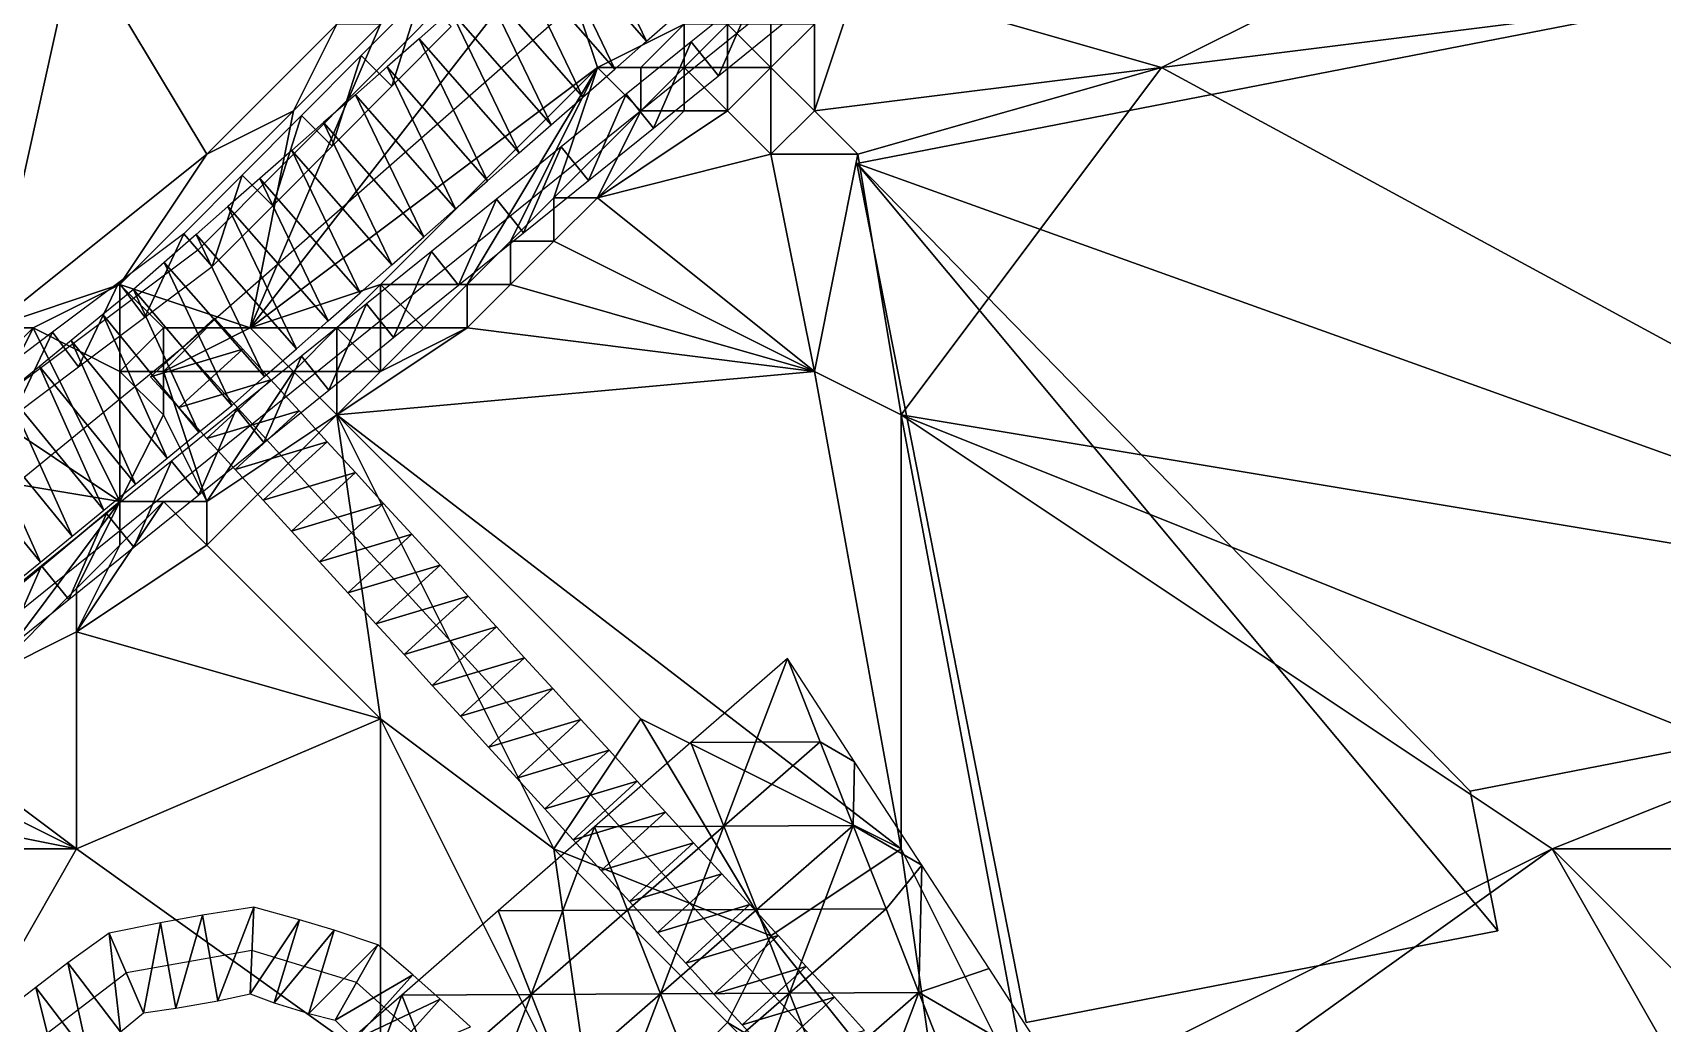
# Model space of a CAD drawing. Header units: metres. Extents: x -1103 to 901, y -902 to 905.
# Drawn here: x 58 to 133.1, y 412 to 457.6 of the extents above; entities that cross this region are included whole.
import ezdxf

# ---------------------------------------------------------------- set-up
doc = ezdxf.new("R2010")
doc.units = ezdxf.units.M
for name, color, linetype in [('OSM_BUILDING_FOOTPRINTS', 7, 'CONTINUOUS'), ('OSM_BUILDING_ROOFS', 1, 'CONTINUOUS'), ('OSM_BUILDING_WALLS', 8, 'CONTINUOUS'), ('OSM_PARKING', 8, 'CONTINUOUS'), ('OSM_ROAD_AXES', 2, 'CONTINUOUS'), ('OSM_ROAD_SURFACE', 9, 'CONTINUOUS'), ('OSM_TERRAIN', 3, 'CONTINUOUS'), ('OSM_WATER_SURFACE', 5, 'CONTINUOUS'), ('OSM_WATERWAYS', 5, 'CONTINUOUS')]:
    doc.layers.add(name, color=color, linetype=linetype)

msp = doc.modelspace()

# ---------------------------------------------------------------- linework, layer by layer
at = {"layer": 'OSM_BUILDING_FOOTPRINTS'}
msp.add_polyline3d([(151.581, 462.398, 5.819), (158.114, 429.266, 5.819), (124.223, 422.663, 5.819), (125.494, 416.227, 5.819), (103.762, 412.003, 5.819), (95.958, 451.572, 5.819), (151.581, 462.398, 5.819)], close=True, dxfattribs=at)
at = {"layer": 'OSM_BUILDING_ROOFS'}
for points in [[(158.114, 429.266, 15.819), (151.581, 462.398, 15.819), (95.958, 451.572, 15.819)], [(95.958, 451.572, 15.819), (103.762, 412.003, 15.819), (125.494, 416.227, 15.819)], [(95.958, 451.572, 15.819), (125.494, 416.227, 15.819), (124.223, 422.663, 15.819)], [(95.958, 451.572, 15.819), (124.223, 422.663, 15.819), (158.114, 429.266, 15.819)]]:
    msp.add_3dface(points, dxfattribs=at)
at = {"layer": 'OSM_BUILDING_WALLS'}
for points in [[(151.581, 462.398, 5.819), (95.958, 451.572, 5.819), (95.958, 451.572, 15.819)], [(151.581, 462.398, 5.819), (95.958, 451.572, 15.819), (151.581, 462.398, 15.819)], [(95.958, 451.572, 5.819), (103.762, 412.003, 5.819), (103.762, 412.003, 15.819)], [(95.958, 451.572, 5.819), (103.762, 412.003, 15.819), (95.958, 451.572, 15.819)], [(124.223, 422.663, 5.819), (158.114, 429.266, 5.819), (158.114, 429.266, 15.819)], [(124.223, 422.663, 5.819), (158.114, 429.266, 15.819), (124.223, 422.663, 15.819)], [(125.494, 416.227, 5.819), (124.223, 422.663, 5.819), (124.223, 422.663, 15.819)], [(125.494, 416.227, 5.819), (124.223, 422.663, 15.819), (125.494, 416.227, 15.819)], [(103.762, 412.003, 5.819), (125.494, 416.227, 5.819), (125.494, 416.227, 15.819)], [(103.762, 412.003, 5.819), (125.494, 416.227, 15.819), (103.762, 412.003, 15.819)]]:
    msp.add_3dface(points, dxfattribs=at)
at = {"layer": 'OSM_PARKING'}
for points in [[(91.29, 424.917, 7.589), (92.753, 428.779, 7.317), (88.312, 424.902, 7.693)], [(94.269, 424.931, 7.399), (92.753, 428.779, 7.317), (91.29, 424.917, 7.589)], [(94.269, 424.931, 7.399), (95.851, 424.015, 7.336), (92.753, 428.779, 7.317)], [(89.828, 421.054, 7.833), (88.312, 424.902, 7.693), (83.871, 421.025, 7.973)], [(89.828, 421.054, 7.833), (91.29, 424.917, 7.589), (88.312, 424.902, 7.693)], [(95.784, 421.083, 7.456), (94.269, 424.931, 7.399), (89.828, 421.054, 7.833)], [(94.269, 424.931, 7.399), (91.29, 424.917, 7.589), (89.828, 421.054, 7.833)], [(95.784, 421.083, 7.456), (95.851, 424.015, 7.336), (94.269, 424.931, 7.399)], [(95.784, 421.083, 7.456), (98.948, 419.252, 7.535), (95.851, 424.015, 7.336)], [(82.409, 417.163, 8.263), (83.871, 421.025, 7.973), (79.43, 417.148, 8.508)], [(85.387, 417.177, 8.04), (83.871, 421.025, 7.973), (82.409, 417.163, 8.263)], [(85.387, 417.177, 8.04), (89.828, 421.054, 7.833), (83.871, 421.025, 7.973)], [(88.365, 417.192, 8.023), (89.828, 421.054, 7.833), (85.387, 417.177, 8.04)], [(91.344, 417.207, 7.976), (89.828, 421.054, 7.833), (88.365, 417.192, 8.023)], [(95.784, 421.083, 7.456), (89.828, 421.054, 7.833), (91.344, 417.207, 7.976)], [(94.322, 417.221, 7.795), (95.784, 421.083, 7.456), (91.344, 417.207, 7.976)], [(97.3, 417.236, 7.648), (95.784, 421.083, 7.456), (94.322, 417.221, 7.795)], [(97.3, 417.236, 7.648), (98.948, 419.252, 7.535), (95.784, 421.083, 7.456)], [(98.816, 413.388, 7.894), (98.948, 419.252, 7.535), (97.3, 417.236, 7.648)], [(98.816, 413.388, 7.894), (102.046, 414.489, 7.955), (98.948, 419.252, 7.535)], [(80.946, 413.301, 8.732), (79.43, 417.148, 8.508), (74.989, 413.272, 8.745)], [(80.946, 413.301, 8.732), (82.409, 417.163, 8.263), (79.43, 417.148, 8.508)], [(86.903, 413.33, 8.208), (85.387, 417.177, 8.04), (80.946, 413.301, 8.732)], [(85.387, 417.177, 8.04), (82.409, 417.163, 8.263), (80.946, 413.301, 8.732)], [(86.903, 413.33, 8.208), (88.365, 417.192, 8.023), (85.387, 417.177, 8.04)], [(92.859, 413.359, 8.094), (91.344, 417.207, 7.976), (86.903, 413.33, 8.208)], [(91.344, 417.207, 7.976), (88.365, 417.192, 8.023), (86.903, 413.33, 8.208)], [(92.859, 413.359, 8.094), (94.322, 417.221, 7.795), (91.344, 417.207, 7.976)], [(98.816, 413.388, 7.894), (97.3, 417.236, 7.648), (92.859, 413.359, 8.094)], [(97.3, 417.236, 7.648), (94.322, 417.221, 7.795), (92.859, 413.359, 8.094)], [(98.816, 413.388, 7.894), (105.144, 409.725, 8.099), (102.046, 414.489, 7.955)], [(73.527, 409.409, 8.962), (74.989, 413.272, 8.745), (70.549, 409.395, 8.996)], [(76.505, 409.424, 8.933), (74.989, 413.272, 8.745), (73.527, 409.409, 8.962)], [(76.505, 409.424, 8.933), (80.946, 413.301, 8.732), (74.989, 413.272, 8.745)], [(79.483, 409.438, 8.953), (80.946, 413.301, 8.732), (76.505, 409.424, 8.933)], [(79.483, 409.438, 8.953), (82.462, 409.453, 8.956), (80.946, 413.301, 8.732)], [(82.462, 409.453, 8.956), (86.903, 413.33, 8.208), (80.946, 413.301, 8.732)], [(85.44, 409.467, 8.694), (86.903, 413.33, 8.208), (82.462, 409.453, 8.956)], [(88.418, 409.482, 8.442), (86.903, 413.33, 8.208), (85.44, 409.467, 8.694)], [(92.859, 413.359, 8.094), (86.903, 413.33, 8.208), (88.418, 409.482, 8.442)], [(92.859, 413.359, 8.094), (88.418, 409.482, 8.442), (91.397, 409.496, 8.229)], [(94.375, 409.511, 8.222), (92.859, 413.359, 8.094), (91.397, 409.496, 8.229)], [(98.816, 413.388, 7.894), (92.859, 413.359, 8.094), (94.375, 409.511, 8.222)], [(97.353, 409.525, 8.287), (98.816, 413.388, 7.894), (94.375, 409.511, 8.222)], [(100.331, 409.54, 8.145), (98.816, 413.388, 7.894), (97.353, 409.525, 8.287)], [(100.331, 409.54, 8.145), (105.144, 409.725, 8.099), (98.816, 413.388, 7.894)]]:
    msp.add_3dface(points, dxfattribs=at)
at = {"layer": 'OSM_ROAD_AXES'}
for points in [[(-77.255, 318.222, 13.765), (-17.587, 370.653, 14.891), (41.507, 423.969, 9.215), (64.886, 443.101, 7.999), (86.894, 462.421, 8.395), (179.625, 541.713, 13.917)], [(64.886, 443.101, 7.999), (94.742, 410.399, 8.121), (104.735, 395.392, 9.285), (108.062, 377.864, 11.365), (117.358, 328.939, 13.753), (122.918, 299.665, 13.693), (125.704, 293.306, 13.958), (137.111, 292.908, 13.913), (147.037, 294.534, 14.168), (197.266, 306.035, 13.833), (218.18, 310.094, 13.537), (237.667, 312.383, 12.933), (260.703, 312.427, 12.885), (305.703, 308.534, 11.05), (323.389, 308.7, 10.891), (341.606, 313.123, 11.978), (363.017, 323.054, 14.291)], [(21.533, 220.638, 15.284), (43.275, 222.971, 16.087), (68.555, 224.243, 16.043), (101.407, 224.896, 16.074), (106.459, 226.267, 16.066), (109.963, 229.916, 16.032), (111.466, 233.643, 15.997), (107.708, 271.067, 14.313), (105.011, 294.423, 14.925), (102.391, 315.823, 14.605), (98.025, 345.66, 14.245), (92.553, 382.243, 10.988), (91.282, 387.186, 10.388), (89.359, 392.672, 9.962), (83.688, 401.441, 9.343), (76.68, 410.454, 8.796), (72.9, 413.85, 8.624), (68.08, 415.32, 8.564), (62.299, 414.292, 8.719), (57.856, 410.897, 9.039), (4.488, 356.265, 14.73)]]:
    msp.add_polyline3d(points, dxfattribs=at)
at = {"layer": 'OSM_ROAD_SURFACE'}
for points in [[(86.269, 457.214, 8.322), (83.118, 463.763, 8.632), (81.651, 462.475, 8.483)], [(86.269, 457.214, 8.322), (87.736, 458.502, 8.294), (83.118, 463.763, 8.632)], [(84.801, 455.926, 8.257), (81.651, 462.475, 8.483), (80.183, 461.187, 8.366)], [(84.801, 455.926, 8.257), (86.269, 457.214, 8.322), (81.651, 462.475, 8.483)], [(83.334, 454.638, 8.167), (80.183, 461.187, 8.366), (78.716, 459.899, 8.376)], [(83.334, 454.638, 8.167), (84.801, 455.926, 8.257), (80.183, 461.187, 8.366)], [(81.867, 453.35, 8.25), (78.716, 459.899, 8.376), (77.249, 458.611, 8.384)], [(81.867, 453.35, 8.25), (83.334, 454.638, 8.167), (78.716, 459.899, 8.376)], [(80.4, 452.062, 8.302), (77.249, 458.611, 8.384), (75.782, 457.323, 8.392)], [(80.4, 452.062, 8.302), (81.867, 453.35, 8.25), (77.249, 458.611, 8.384)], [(78.933, 450.774, 8.355), (75.782, 457.323, 8.392), (74.315, 456.035, 8.4)], [(78.933, 450.774, 8.355), (80.4, 452.062, 8.302), (75.782, 457.323, 8.392)], [(77.465, 449.486, 8.402), (74.315, 456.035, 8.4), (72.847, 454.747, 8.408)], [(77.465, 449.486, 8.402), (78.933, 450.774, 8.355), (74.315, 456.035, 8.4)], [(75.998, 448.198, 8.412), (72.847, 454.747, 8.408), (71.38, 453.459, 8.428)], [(75.998, 448.198, 8.412), (77.465, 449.486, 8.402), (72.847, 454.747, 8.408)], [(74.531, 446.91, 8.421), (71.38, 453.459, 8.428), (69.913, 452.171, 8.452)], [(74.531, 446.91, 8.421), (75.998, 448.198, 8.412), (71.38, 453.459, 8.428)], [(73.064, 445.622, 8.426), (69.913, 452.171, 8.452), (68.446, 450.883, 8.457)], [(73.064, 445.622, 8.426), (74.531, 446.91, 8.421), (69.913, 452.171, 8.452)], [(71.597, 444.334, 8.374), (68.446, 450.883, 8.457), (66.978, 449.595, 8.458)], [(71.597, 444.334, 8.374), (73.064, 445.622, 8.426), (68.446, 450.883, 8.457)], [(70.129, 443.046, 8.342), (66.978, 449.595, 8.458), (65.511, 448.307, 8.458)], [(70.129, 443.046, 8.342), (71.597, 444.334, 8.374), (66.978, 449.595, 8.458)], [(68.662, 441.758, 8.198), (65.511, 448.307, 8.458), (64.044, 447.019, 8.459)], [(68.662, 441.758, 8.198), (70.129, 443.046, 8.342), (65.511, 448.307, 8.458)], [(67.15, 440.431, 8.102), (64.044, 447.019, 8.459), (62.622, 445.77, 8.451)], [(67.15, 440.431, 8.102), (68.662, 441.758, 8.198), (64.044, 447.019, 8.459)], [(65.641, 439.196, 8.01), (62.622, 445.77, 8.451), (61.208, 444.613, 8.524)], [(65.641, 439.196, 8.01), (67.15, 440.431, 8.102), (62.622, 445.77, 8.451)], [(64.18, 438, 8.391), (61.208, 444.613, 8.524), (59.747, 443.418, 8.609)], [(64.18, 438, 8.391), (65.641, 439.196, 8.01), (61.208, 444.613, 8.524)], [(63.409, 441.752, 8.288), (67.661, 443.027, 8.375), (66.363, 444.449, 8.51)], [(62.719, 436.805, 8.516), (59.747, 443.418, 8.609), (58.286, 442.222, 8.615)], [(62.719, 436.805, 8.516), (64.18, 438, 8.391), (59.747, 443.418, 8.609)], [(63.409, 441.752, 8.288), (64.707, 440.33, 8.017), (67.661, 443.027, 8.375)], [(64.707, 440.33, 8.017), (68.959, 441.605, 8.203), (67.661, 443.027, 8.375)], [(61.258, 435.609, 8.565), (58.286, 442.222, 8.615), (56.825, 441.026, 8.629)], [(61.258, 435.609, 8.565), (62.719, 436.805, 8.516), (58.286, 442.222, 8.615)], [(64.707, 440.33, 8.017), (66.005, 438.908, 8.012), (68.959, 441.605, 8.203)], [(66.005, 438.908, 8.012), (70.257, 440.184, 8.145), (68.959, 441.605, 8.203)], [(59.797, 434.413, 8.578), (56.825, 441.026, 8.629), (55.363, 439.83, 8.627)], [(59.797, 434.413, 8.578), (61.258, 435.609, 8.565), (56.825, 441.026, 8.629)], [(66.005, 438.908, 8.012), (67.303, 437.487, 7.995), (70.257, 440.184, 8.145)], [(67.303, 437.487, 7.995), (71.555, 438.762, 8.143), (70.257, 440.184, 8.145)], [(58.335, 433.217, 8.59), (55.363, 439.83, 8.627), (53.902, 438.635, 8.657)], [(58.335, 433.217, 8.59), (59.797, 434.413, 8.578), (55.363, 439.83, 8.627)], [(56.874, 432.022, 8.603), (58.335, 433.217, 8.59), (53.902, 438.635, 8.657)], [(67.303, 437.487, 7.995), (68.601, 436.065, 8.212), (71.555, 438.762, 8.143)], [(68.601, 436.065, 8.212), (72.853, 437.34, 8.121), (71.555, 438.762, 8.143)], [(68.601, 436.065, 8.212), (69.899, 434.643, 8.187), (72.853, 437.34, 8.121)], [(69.899, 434.643, 8.187), (74.151, 435.918, 8.099), (72.853, 437.34, 8.121)], [(69.899, 434.643, 8.187), (71.197, 433.221, 8.161), (74.151, 435.918, 8.099)], [(71.197, 433.221, 8.161), (75.45, 434.496, 8.064), (74.151, 435.918, 8.099)], [(71.197, 433.221, 8.161), (72.496, 431.799, 8.135), (75.45, 434.496, 8.064)], [(72.496, 431.799, 8.135), (76.748, 433.075, 8.028), (75.45, 434.496, 8.064)], [(72.496, 431.799, 8.135), (73.794, 430.378, 8.112), (76.748, 433.075, 8.028)], [(73.794, 430.378, 8.112), (78.046, 431.653, 7.993), (76.748, 433.075, 8.028)], [(73.794, 430.378, 8.112), (75.092, 428.956, 8.094), (78.046, 431.653, 7.993)], [(75.092, 428.956, 8.094), (79.344, 430.231, 7.957), (78.046, 431.653, 7.993)], [(75.092, 428.956, 8.094), (76.39, 427.534, 8.076), (79.344, 430.231, 7.957)], [(76.39, 427.534, 8.076), (80.642, 428.809, 7.922), (79.344, 430.231, 7.957)], [(76.39, 427.534, 8.076), (77.688, 426.112, 8.058), (80.642, 428.809, 7.922)], [(77.688, 426.112, 8.058), (81.94, 427.387, 7.887), (80.642, 428.809, 7.922)], [(77.688, 426.112, 8.058), (78.986, 424.69, 8.04), (81.94, 427.387, 7.887)], [(78.986, 424.69, 8.04), (83.238, 425.966, 7.851), (81.94, 427.387, 7.887)], [(78.986, 424.69, 8.04), (80.284, 423.269, 8.022), (83.238, 425.966, 7.851)], [(80.284, 423.269, 8.022), (84.536, 424.544, 7.816), (83.238, 425.966, 7.851)], [(80.284, 423.269, 8.022), (81.582, 421.847, 7.989), (84.536, 424.544, 7.816)], [(81.582, 421.847, 7.989), (85.834, 423.122, 7.829), (84.536, 424.544, 7.816)], [(81.582, 421.847, 7.989), (82.88, 420.425, 7.97), (85.834, 423.122, 7.829)], [(82.88, 420.425, 7.97), (87.132, 421.7, 7.856), (85.834, 423.122, 7.829)], [(82.88, 420.425, 7.97), (84.178, 419.003, 7.994), (87.132, 421.7, 7.856)], [(84.178, 419.003, 7.994), (88.431, 420.278, 7.883), (87.132, 421.7, 7.856)], [(84.178, 419.003, 7.994), (85.477, 417.581, 7.997), (88.431, 420.278, 7.883)], [(85.477, 417.581, 7.997), (89.729, 418.857, 7.91), (88.431, 420.278, 7.883)], [(85.477, 417.581, 7.997), (86.775, 416.16, 7.999), (89.729, 418.857, 7.91)], [(86.775, 416.16, 7.999), (91.027, 417.435, 7.937), (89.729, 418.857, 7.91)], [(65.803, 416.947, 8.544), (63.876, 416.604, 8.578), (64.577, 412.666, 8.839)], [(65.803, 416.947, 8.544), (64.577, 412.666, 8.839), (66.504, 413.009, 8.779)], [(68.164, 417.319, 8.522), (65.803, 416.947, 8.544), (66.504, 413.009, 8.779)], [(68.164, 417.319, 8.522), (66.504, 413.009, 8.779), (67.997, 413.322, 8.729)], [(70.271, 416.743, 8.545), (68.164, 417.319, 8.522), (67.997, 413.322, 8.729)], [(86.775, 416.16, 7.999), (88.073, 414.738, 8.002), (91.027, 417.435, 7.937)], [(88.073, 414.738, 8.002), (92.325, 416.013, 7.953), (91.027, 417.435, 7.937)], [(61.505, 416.128, 8.655), (59.604, 414.749, 8.787), (62.032, 411.571, 8.963)], [(63.876, 416.604, 8.578), (61.505, 416.128, 8.655), (63.093, 412.456, 8.882)], [(61.505, 416.128, 8.655), (62.032, 411.571, 8.963), (63.093, 412.456, 8.882)], [(63.876, 416.604, 8.578), (63.093, 412.456, 8.882), (64.577, 412.666, 8.839)], [(70.271, 416.743, 8.545), (67.997, 413.322, 8.729), (69.103, 412.917, 8.737)], [(71.877, 416.253, 8.565), (70.271, 416.743, 8.545), (69.103, 412.917, 8.737)], [(71.877, 416.253, 8.565), (69.103, 412.917, 8.737), (70.71, 412.427, 8.743)], [(73.885, 415.59, 8.592), (71.877, 416.253, 8.565), (70.71, 412.427, 8.743)], [(73.885, 415.59, 8.592), (70.71, 412.427, 8.743), (71.915, 412.109, 8.755)], [(75.496, 414.206, 8.666), (73.885, 415.59, 8.592), (71.915, 412.109, 8.755)], [(88.073, 414.738, 8.002), (89.371, 413.316, 8.004), (92.325, 416.013, 7.953)], [(89.371, 413.316, 8.004), (93.623, 414.591, 8.008), (92.325, 416.013, 7.953)], [(59.604, 414.749, 8.787), (58.123, 413.618, 8.894), (60.551, 410.439, 9.07)], [(59.604, 414.749, 8.787), (60.551, 410.439, 9.07), (62.032, 411.571, 8.963)], [(89.371, 413.316, 8.004), (90.669, 411.894, 8.03), (93.623, 414.591, 8.008)], [(90.669, 411.894, 8.03), (94.921, 413.169, 8.063), (93.623, 414.591, 8.008)], [(75.496, 414.206, 8.666), (71.915, 412.109, 8.755), (72.824, 411.23, 8.794)], [(76.756, 413.074, 8.726), (75.496, 414.206, 8.666), (72.824, 411.23, 8.794)], [(58.123, 413.618, 8.894), (56.527, 412.392, 9.009), (59.184, 409.402, 9.168)], [(58.123, 413.618, 8.894), (59.184, 409.402, 9.168), (60.551, 410.439, 9.07)], [(76.756, 413.074, 8.726), (72.824, 411.23, 8.794), (74.084, 410.098, 8.845)], [(78.151, 411.81, 8.794), (76.756, 413.074, 8.726), (74.084, 410.098, 8.845)], [(90.669, 411.894, 8.03), (91.967, 410.472, 8.089), (94.921, 413.169, 8.063)], [(91.967, 410.472, 8.089), (96.315, 411.635, 8.122), (94.921, 413.169, 8.063)], [(56.527, 412.392, 9.009), (57.918, 408.098, 9.283), (59.184, 409.402, 9.168)]]:
    msp.add_3dface(points, dxfattribs=at)
at = {"layer": 'OSM_TERRAIN'}
for points in [[(46, 448, 9.949), (56, 444, 8.992), (60, 462, 10.535)], [(46, 448, 9.949), (60, 462, 10.535), (48, 454, 11.708)], [(48, 454, 11.708), (60, 462, 10.535), (56, 460, 11.556)], [(56, 444, 8.992), (66, 452, 8.995), (60, 462, 10.535)], [(66, 452, 8.995), (72, 458, 9.089), (60, 462, 10.535)], [(84, 456, 8.341), (82, 462, 8.325), (68, 444, 8.528)], [(68, 444, 8.528), (82, 462, 8.325), (74, 458, 8.302)], [(84, 456, 8.341), (88, 458, 8.221), (82, 462, 8.325)], [(110, 456, 7.942), (122, 462, 9.092), (96, 460, 7.441)], [(110, 456, 7.942), (142, 460, 8.024), (122, 462, 9.092)], [(94, 454, 7.292), (96, 460, 7.441), (94, 458, 7.441)], [(94, 454, 7.292), (110, 456, 7.942), (96, 460, 7.441)], [(158, 430, 8.035), (142, 460, 8.024), (110, 456, 7.942)], [(66, 452, 8.995), (70, 454, 8.374), (72, 458, 9.089)], [(70, 454, 8.374), (68, 444, 8.528), (74, 458, 8.302)], [(70, 454, 8.374), (74, 458, 8.302), (72, 458, 9.089)], [(84, 456, 8.341), (86, 456, 8.091), (88, 458, 8.221)], [(86, 456, 8.091), (88, 456, 7.281), (88, 458, 8.221)], [(88, 456, 7.281), (90, 456, 6.815), (90, 458, 7.416)], [(88, 456, 7.281), (90, 458, 7.416), (88, 458, 8.221)], [(90, 456, 6.815), (92, 456, 7.404), (90, 458, 7.416)], [(92, 456, 7.404), (92, 458, 6.898), (90, 458, 7.416)], [(92, 456, 7.404), (94, 458, 7.441), (92, 458, 6.898)], [(92, 456, 7.404), (94, 454, 7.292), (94, 458, 7.441)], [(74, 446, 8.357), (84, 456, 8.341), (68, 444, 8.528)], [(74, 446, 8.357), (78, 446, 7.234), (84, 456, 8.341)], [(78, 446, 7.234), (80, 448, 7.054), (84, 456, 8.341)], [(80, 448, 7.054), (82, 450, 7.085), (84, 456, 8.341)], [(82, 450, 7.085), (86, 454, 7.186), (84, 456, 8.341)], [(86, 454, 7.186), (86, 456, 8.091), (84, 456, 8.341)], [(86, 454, 7.186), (88, 454, 7), (88, 456, 7.281)], [(86, 454, 7.186), (88, 456, 7.281), (86, 456, 8.091)], [(88, 454, 7), (90, 454, 7.379), (88, 456, 7.281)], [(90, 454, 7.379), (90, 456, 6.815), (88, 456, 7.281)], [(90, 454, 7.379), (92, 452, 7.03), (92, 456, 7.404)], [(90, 454, 7.379), (92, 456, 7.404), (90, 456, 6.815)], [(92, 452, 7.03), (94, 454, 7.292), (92, 456, 7.404)], [(96, 452, 7.901), (110, 456, 7.942), (94, 454, 7.292)], [(98, 440, 7.925), (110, 456, 7.942), (96, 452, 7.901)], [(98, 440, 7.925), (158, 430, 8.035), (110, 456, 7.942)], [(62, 446, 8.395), (68, 444, 8.528), (70, 454, 8.374)], [(62, 446, 8.395), (70, 454, 8.374), (66, 452, 8.995)], [(82, 450, 7.085), (84, 450, 7.487), (86, 454, 7.186)], [(84, 450, 7.487), (88, 454, 7), (86, 454, 7.186)], [(84, 450, 7.487), (90, 454, 7.379), (88, 454, 7)], [(84, 450, 7.487), (92, 452, 7.03), (90, 454, 7.379)], [(92, 452, 7.03), (96, 452, 7.901), (94, 454, 7.292)], [(62, 446, 8.395), (66, 452, 8.995), (56, 444, 8.992)], [(94, 442, 6.512), (92, 452, 7.03), (84, 450, 7.487)], [(92, 452, 7.03), (94, 442, 6.512), (96, 452, 7.901)], [(94, 442, 6.512), (98, 440, 7.925), (96, 452, 7.901)], [(80, 448, 7.054), (82, 448, 7.654), (82, 450, 7.085)], [(94, 442, 6.512), (84, 450, 7.487), (82, 448, 7.654)], [(82, 448, 7.654), (84, 450, 7.487), (82, 450, 7.085)], [(78, 446, 7.234), (80, 446, 7.771), (80, 448, 7.054)], [(80, 446, 7.771), (82, 448, 7.654), (80, 448, 7.054)], [(80, 446, 7.771), (94, 442, 6.512), (82, 448, 7.654)], [(58, 444, 8.572), (62, 446, 8.395), (56, 444, 8.992)], [(58, 444, 8.572), (62, 442, 8.572), (62, 446, 8.395)], [(62, 442, 8.572), (64, 444, 7.996), (62, 446, 8.395)], [(64, 444, 7.996), (68, 444, 8.528), (62, 446, 8.395)], [(72, 444, 8.257), (74, 446, 8.357), (68, 444, 8.528)], [(72, 444, 8.257), (74, 444, 7.645), (74, 446, 8.357)], [(74, 444, 7.645), (76, 444, 7.571), (74, 446, 8.357)], [(76, 444, 7.571), (78, 446, 7.234), (74, 446, 8.357)], [(76, 444, 7.571), (78, 444, 7.868), (78, 446, 7.234)], [(78, 444, 7.868), (80, 446, 7.771), (78, 446, 7.234)], [(78, 444, 7.868), (94, 442, 6.512), (80, 446, 7.771)], [(56, 440, 8.587), (58, 444, 8.572), (56, 442, 8.399)], [(56, 440, 8.587), (62, 436, 8.508), (58, 444, 8.572)], [(56, 442, 8.399), (58, 444, 8.572), (56, 444, 8.992)], [(62, 436, 8.508), (62, 442, 8.572), (58, 444, 8.572)], [(62, 442, 8.572), (64, 442, 8.001), (64, 444, 7.996)], [(64, 442, 8.001), (66, 444, 7.998), (64, 444, 7.996)], [(64, 442, 8.001), (68, 444, 8.528), (66, 444, 7.998)], [(64, 442, 8.001), (70, 442, 8.201), (68, 444, 8.528)], [(64, 444, 7.996), (66, 444, 7.998), (68, 444, 8.528)], [(70, 442, 8.201), (72, 444, 8.257), (68, 444, 8.528)], [(70, 442, 8.201), (72, 442, 7.609), (72, 444, 8.257)], [(72, 440, 8.081), (78, 444, 7.868), (74, 442, 7.957)], [(72, 442, 7.609), (74, 442, 7.957), (72, 444, 8.257)], [(74, 442, 7.957), (74, 444, 7.645), (72, 444, 8.257)], [(72, 440, 8.081), (94, 442, 6.512), (78, 444, 7.868)], [(74, 442, 7.957), (78, 444, 7.868), (76, 444, 7.571)], [(74, 442, 7.957), (76, 444, 7.571), (74, 444, 7.645)], [(62, 436, 8.508), (64, 440, 8.554), (62, 442, 8.572)], [(64, 440, 8.554), (64, 442, 8.001), (62, 442, 8.572)], [(64, 440, 8.554), (66, 436, 7.862), (64, 442, 8.001)], [(66, 436, 7.862), (70, 442, 8.201), (64, 442, 8.001)], [(66, 436, 7.862), (72, 440, 8.081), (70, 442, 8.201)], [(72, 440, 8.081), (72, 442, 7.609), (70, 442, 8.201)], [(72, 440, 8.081), (98, 420, 7.294), (94, 442, 6.512)], [(72, 440, 8.081), (74, 442, 7.957), (72, 442, 7.609)], [(98, 420, 7.294), (98, 440, 7.925), (94, 442, 6.512)], [(50, 438, 8.649), (62, 436, 8.508), (56, 440, 8.587)], [(62, 436, 8.508), (66, 436, 7.862), (64, 440, 8.554)], [(66, 434, 8.223), (74, 426, 8.063), (72, 440, 8.081)], [(66, 434, 8.223), (72, 440, 8.081), (66, 436, 7.862)], [(82, 420, 7.95), (72, 440, 8.081), (74, 426, 8.063)], [(82, 420, 7.95), (86, 426, 7.678), (72, 440, 8.081)], [(86, 426, 7.678), (98, 420, 7.294), (72, 440, 8.081)], [(104, 408, 8.021), (98, 440, 7.925), (98, 420, 7.294)], [(128, 420, 7.872), (98, 440, 7.925), (104, 408, 8.021)], [(128, 420, 7.872), (138, 424, 8.21), (98, 440, 7.925)], [(138, 424, 8.21), (158, 430, 8.035), (98, 440, 7.925)], [(50, 426, 8.611), (62, 436, 8.508), (50, 438, 8.649)], [(50, 426, 8.611), (56, 428, 7.913), (62, 436, 8.508)], [(56, 428, 7.913), (60, 432, 7.764), (62, 436, 8.508)], [(60, 432, 7.764), (62, 434, 7.858), (62, 436, 8.508)], [(60, 430, 8.159), (64, 436, 7.96), (62, 434, 7.858)], [(60, 430, 8.159), (66, 434, 8.223), (64, 436, 7.96)], [(62, 434, 7.858), (64, 436, 7.96), (62, 436, 8.508)], [(64, 436, 7.96), (66, 436, 7.862), (62, 436, 8.508)], [(66, 434, 8.223), (66, 436, 7.862), (64, 436, 7.96)], [(60, 432, 7.764), (60, 430, 8.159), (62, 434, 7.858)], [(60, 430, 8.159), (74, 426, 8.063), (66, 434, 8.223)], [(56, 428, 7.913), (60, 430, 8.159), (60, 432, 7.764)], [(60, 420, 8.363), (60, 430, 8.159), (52, 426, 8.112)], [(52, 426, 8.112), (60, 430, 8.159), (56, 428, 7.913)], [(60, 420, 8.363), (74, 426, 8.063), (60, 430, 8.159)], [(52, 424, 8.462), (60, 420, 8.363), (52, 426, 8.112)], [(74, 410, 8.799), (74, 426, 8.063), (60, 420, 8.363)], [(74, 410, 8.799), (84, 406, 9.052), (74, 426, 8.063)], [(84, 406, 9.052), (82, 420, 7.95), (74, 426, 8.063)], [(82, 420, 7.95), (92, 416, 7.92), (86, 426, 7.678)], [(92, 416, 7.92), (98, 420, 7.294), (86, 426, 7.678)], [(60, 420, 8.363), (52, 424, 8.462), (50, 422, 8.672)], [(128, 420, 7.872), (136, 420, 8.495), (138, 424, 8.21)], [(60, 420, 8.363), (50, 422, 8.672), (48, 420, 8.884)], [(48, 420, 8.884), (52, 406, 9.49), (60, 420, 8.363)], [(74, 410, 8.799), (60, 420, 8.363), (52, 406, 9.49)], [(84, 406, 9.052), (90, 412, 7.96), (82, 420, 7.95)], [(90, 412, 7.96), (92, 416, 7.92), (82, 420, 7.95)], [(100, 406, 8.361), (98, 420, 7.294), (92, 416, 7.92)], [(100, 406, 8.361), (104, 408, 8.021), (98, 420, 7.294)], [(104, 408, 8.021), (114, 410, 7.835), (128, 420, 7.872)], [(136, 406, 9.504), (128, 420, 7.872), (114, 410, 7.835)], [(136, 406, 9.504), (136, 412, 8.98), (128, 420, 7.872)], [(128, 420, 7.872), (136, 412, 8.98), (136, 420, 8.495)], [(90, 412, 7.96), (100, 406, 8.361), (92, 416, 7.92)], [(84, 406, 9.052), (98, 404, 8.281), (90, 412, 7.96)], [(98, 404, 8.281), (100, 406, 8.361), (90, 412, 7.96)]]:
    msp.add_3dface(points, dxfattribs=at)
at = {"layer": 'OSM_WATER_SURFACE'}
for points in [[(75.85, 459.3, 8.576), (73.109, 456.546, 8.577), (74.526, 455.135, 8.577)], [(75.85, 459.3, 8.576), (74.526, 455.135, 8.577), (77.267, 457.889, 8.576)], [(91.32, 459.591, 7.716), (88.326, 457.178, 7.753), (89.581, 455.621, 7.601)], [(91.32, 459.591, 7.716), (89.581, 455.621, 7.601), (92.575, 458.034, 7.698)], [(88.326, 457.178, 7.753), (85.332, 454.765, 7.665), (86.587, 453.207, 7.598)], [(88.326, 457.178, 7.753), (86.587, 453.207, 7.598), (89.581, 455.621, 7.601)], [(73.109, 456.546, 8.577), (70.367, 453.792, 8.58), (71.785, 452.381, 8.58)], [(73.109, 456.546, 8.577), (71.785, 452.381, 8.58), (74.526, 455.135, 8.577)], [(85.332, 454.765, 7.665), (82.338, 452.351, 7.757), (83.593, 450.794, 7.65)], [(85.332, 454.765, 7.665), (83.593, 450.794, 7.65), (86.587, 453.207, 7.598)], [(70.367, 453.792, 8.58), (67.626, 451.039, 8.593), (69.043, 449.628, 8.593)], [(70.367, 453.792, 8.58), (69.043, 449.628, 8.593), (71.785, 452.381, 8.58)], [(82.338, 452.351, 7.757), (79.344, 449.938, 8.006), (80.599, 448.381, 7.733)], [(82.338, 452.351, 7.757), (80.599, 448.381, 7.733), (83.593, 450.794, 7.65)], [(67.626, 451.039, 8.593), (64.937, 448.334, 8.605), (66.25, 446.825, 8.605)], [(67.626, 451.039, 8.593), (66.25, 446.825, 8.605), (69.043, 449.628, 8.593)], [(79.344, 449.938, 8.006), (76.35, 447.524, 8.172), (77.605, 445.967, 7.826)], [(79.344, 449.938, 8.006), (77.605, 445.967, 7.826), (80.599, 448.381, 7.733)], [(64.937, 448.334, 8.605), (61.945, 446.094, 8.614), (63.145, 444.494, 8.614)], [(64.937, 448.334, 8.605), (63.145, 444.494, 8.614), (66.25, 446.825, 8.605)], [(76.35, 447.524, 8.172), (73.356, 445.111, 8.287), (74.612, 443.554, 7.917)], [(76.35, 447.524, 8.172), (74.612, 443.554, 7.917), (77.605, 445.967, 7.826)], [(61.945, 446.094, 8.614), (58.897, 443.809, 8.624), (60.096, 442.208, 8.624)], [(61.945, 446.094, 8.614), (60.096, 442.208, 8.624), (63.145, 444.494, 8.614)], [(73.356, 445.111, 8.287), (70.363, 442.698, 8.293), (71.618, 441.14, 7.995)], [(73.356, 445.111, 8.287), (71.618, 441.14, 7.995), (74.612, 443.554, 7.917)], [(58.897, 443.809, 8.624), (55.848, 441.523, 8.773), (57.048, 439.923, 8.642)], [(58.897, 443.809, 8.624), (57.048, 439.923, 8.642), (60.096, 442.208, 8.624)], [(70.363, 442.698, 8.293), (67.369, 440.284, 8.104), (68.624, 438.727, 8.064)], [(70.363, 442.698, 8.293), (68.624, 438.727, 8.064), (71.618, 441.14, 7.995)], [(67.369, 440.284, 8.104), (64.375, 437.871, 8.347), (65.63, 436.314, 8.084)], [(67.369, 440.284, 8.104), (65.63, 436.314, 8.084), (68.624, 438.727, 8.064)], [(64.375, 437.871, 8.347), (61.381, 435.457, 8.558), (62.636, 433.9, 8.116)], [(64.375, 437.871, 8.347), (62.636, 433.9, 8.116), (65.63, 436.314, 8.084)], [(61.381, 435.457, 8.558), (58.387, 433.044, 8.589), (59.642, 431.487, 8.155)], [(61.381, 435.457, 8.558), (59.642, 431.487, 8.155), (62.636, 433.9, 8.116)], [(58.387, 433.044, 8.589), (55.391, 430.629, 8.615), (56.65, 429.075, 8.221)], [(58.387, 433.044, 8.589), (56.65, 429.075, 8.221), (59.642, 431.487, 8.155)]]:
    msp.add_3dface(points, dxfattribs=at)
at = {"layer": 'OSM_WATERWAYS'}
for points in [[(174.23, 529.858, 14.134), (133.762, 495.487, 12.985), (94.941, 461.226, 7.684), (56.021, 429.852, 8.308), (23.744, 403.587, 11.901), (-12.612, 370.896, 14.729), (-49.842, 336.724, 14.854), (-68.6, 317.835, 13.8), (-75.099, 313.81, 14.092), (-107.244, 287.711, 16.192), (-140.394, 265.593, 18.761), (-158.511, 247.987, 19.854), (-231.234, 184.054, 16.372), (-192.335, 140.559, 13.465), (-186.952, 136.833, 13.246), (-188.356, 116.451, 11.793)], [(82.041, 464.102, 8.984), (65.593, 447.579, 8.423), (38.158, 427.01, 8.948), (1.625, 395.149, 13.178), (-21.522, 376.072, 14.003), (-118.828, 291.327, 16.073), (-161.33, 257.519, 19.095), (-179.867, 240.135, 19.492), (-235.909, 189.562, 16.75), (-231.234, 184.054, 16.372)]]:
    msp.add_polyline3d(points, dxfattribs=at)

doc.saveas('drawing.dxf')
